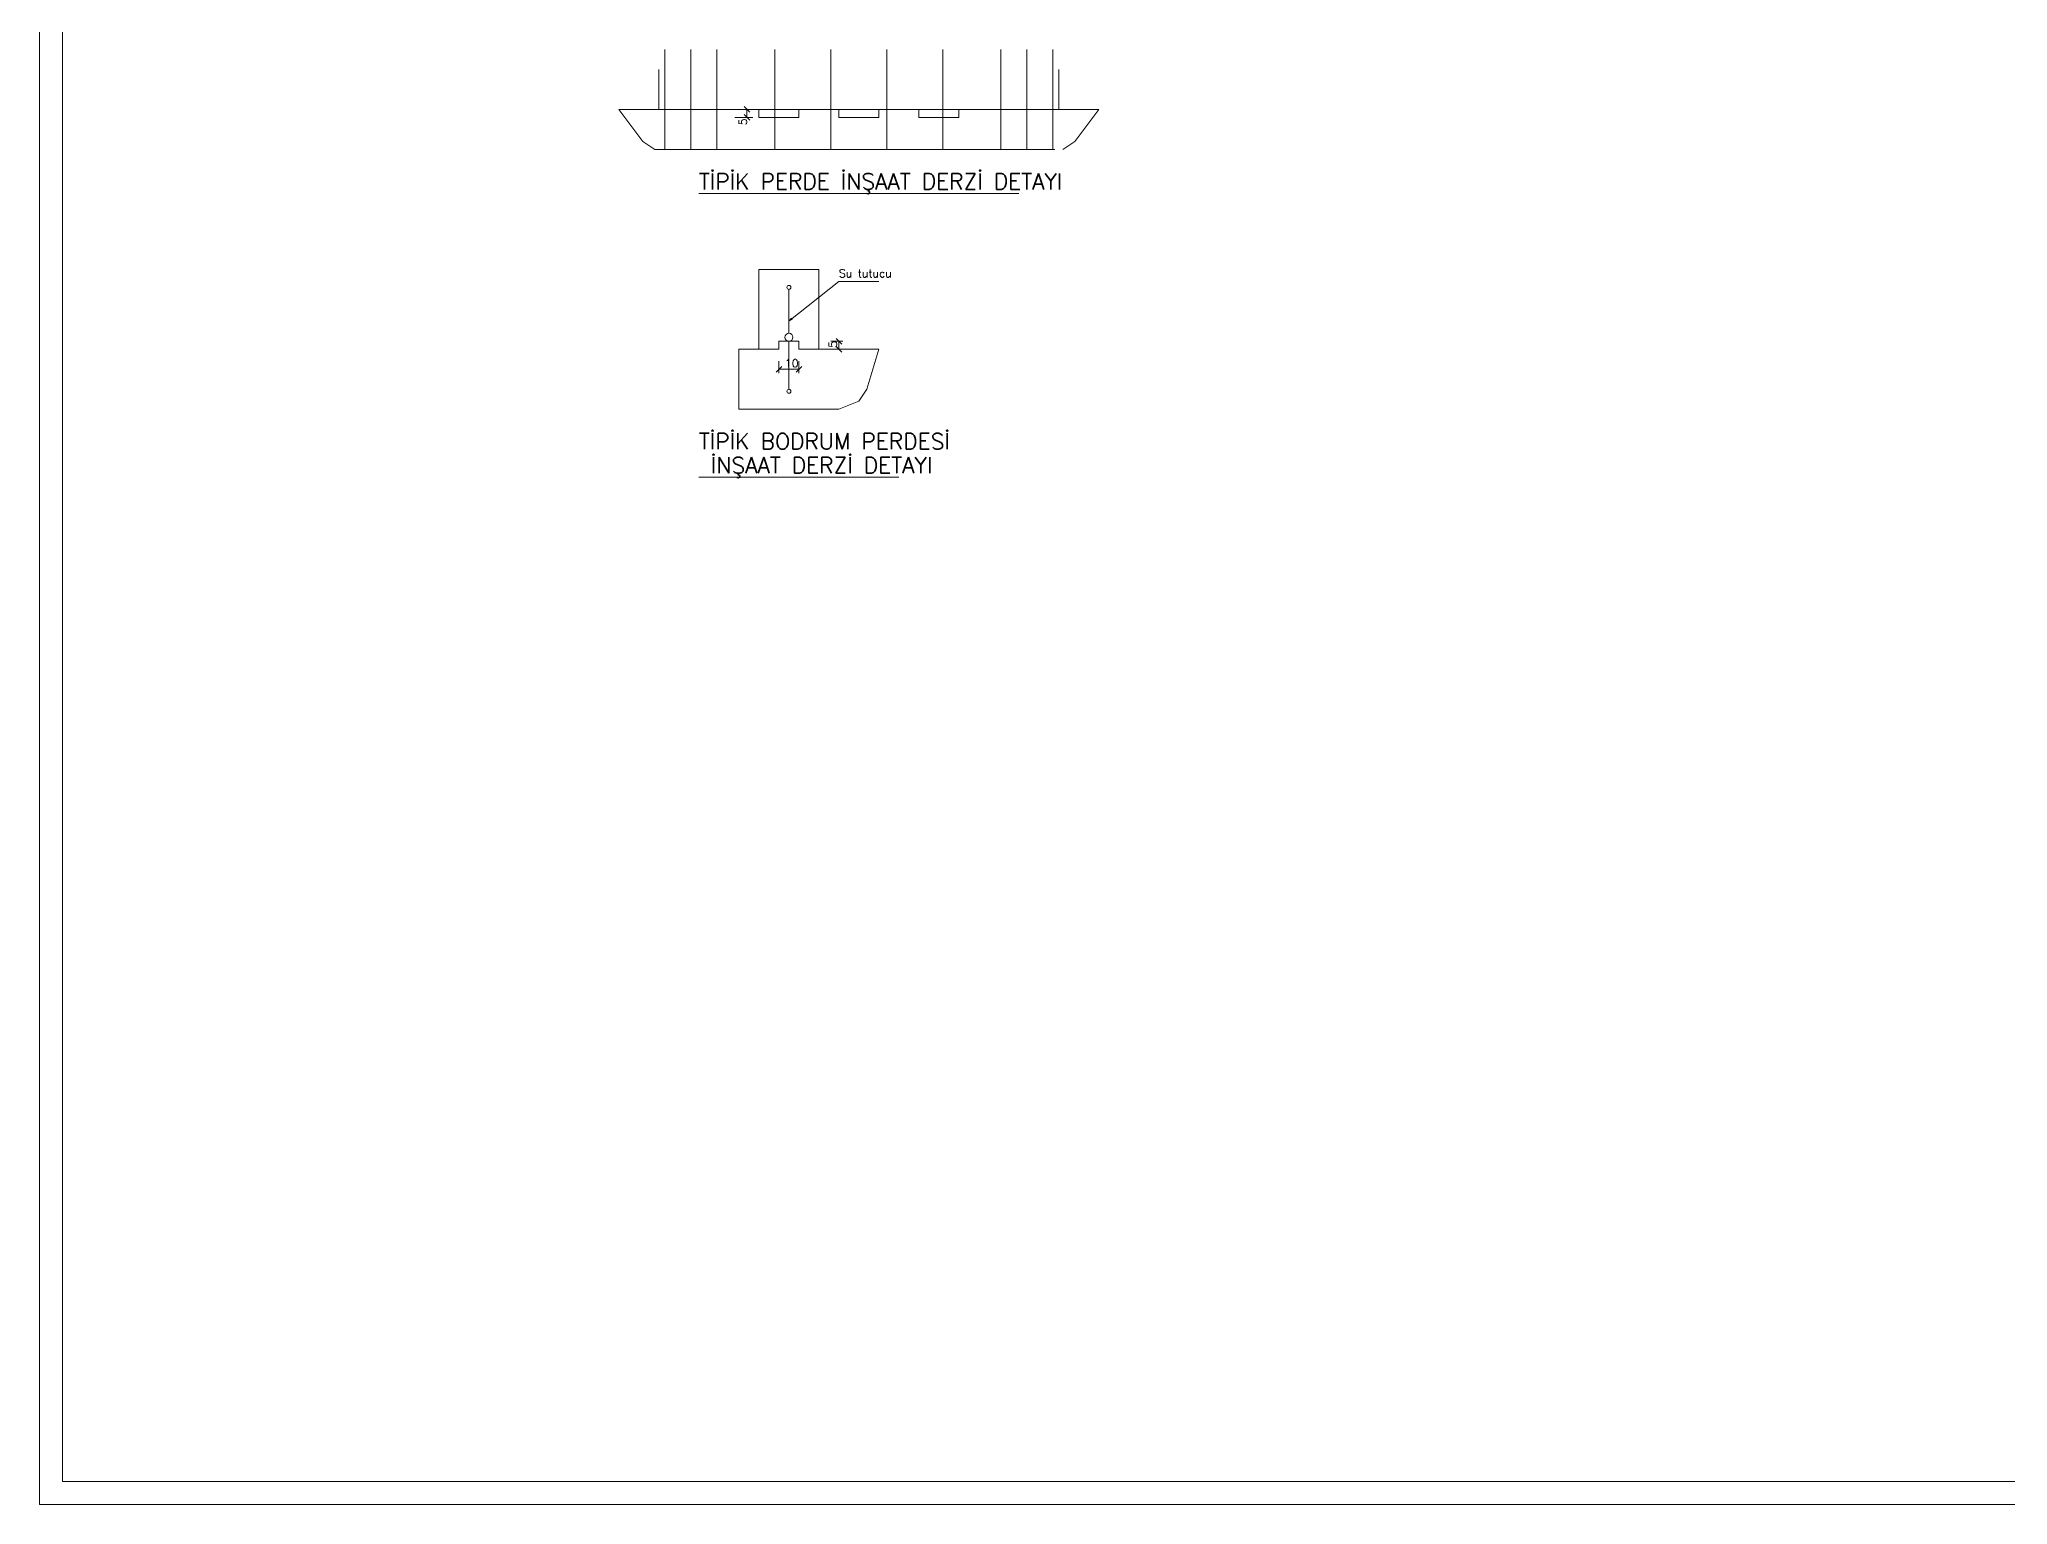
# Model space of a CAD drawing. Header units: inches. Extents: x -0.73 to 0.27, y 1.31 to 2.52.
# Drawn here: x -0.6872 to -0.1952, y 1.312 to 1.6784 of the extents above; entities that cross this region are included whole.
import ezdxf

# ---------------------------------------------------------------- set-up
doc = ezdxf.new("R2010")
doc.units = ezdxf.units.IN
doc.header["$MEASUREMENT"] = 0
doc.linetypes.add('HIDDEN', pattern=[0.006, 0.002, -0.002, 0.002])
for name, color, linetype, lineweight in [('OLCU', 1, 'Continuous', 0), ('PENC2', 1, 'Continuous', 0), ('PENC3', 5, 'Continuous', 0), ('PENC4', 84, 'Continuous', 0), ('PENH2', 1, 'HIDDEN', 0), ('PENH3', 2, 'HIDDEN', 0)]:
    doc.layers.add(name, color=color, linetype=linetype, lineweight=lineweight)
doc.styles.add('RomanSTA', font='RomanSTA')

msp = doc.modelspace()

# ---------------------------------------------------------------- linework, layer by layer
at = {"layer": 'OLCU', "linetype": 'Continuous'}
for p, q in [((-0.50884, 1.66089), (-0.51334, 1.66089)), ((-0.50884, 1.65889), (-0.51334, 1.65889)), ((-0.50964, 1.66019), (-0.51105, 1.66159)), ((-0.50964, 1.65819), (-0.51105, 1.65959)), ((-0.51034, 1.66089), (-0.51034, 1.65889)), ((-0.49984, 1.60789), (-0.49919, 1.60869)), ((-0.49984, 1.60789), (-0.49895, 1.60839)), ((-0.48634, 1.60289), (-0.48934, 1.60289)), ((-0.48634, 1.60089), (-0.48934, 1.60089)), ((-0.48663, 1.60219), (-0.48805, 1.60359)), ((-0.48663, 1.60019), (-0.48805, 1.60159)), ((-0.48734, 1.60089), (-0.48734, 1.60289)), ((-0.50305, 1.59519), (-0.50164, 1.59659)), ((-0.50234, 1.59489), (-0.50234, 1.59789)), ((-0.50234, 1.59589), (-0.49734, 1.59589)), ((-0.49805, 1.59519), (-0.49664, 1.59659)), ((-0.49734, 1.59489), (-0.49734, 1.59789))]:
    msp.add_line(p, q, dxfattribs=at)
at = {"layer": 'PENC2', "linetype": 'Continuous'}
for p, q in [((-0.53234, 1.67089), (-0.53234, 1.66089)), ((-0.43234, 1.67089), (-0.43234, 1.66089)), ((-0.50734, 1.60089), (-0.50734, 1.62089)), ((-0.49234, 1.60089), (-0.49234, 1.62089)), ((-0.49984, 1.60789), (-0.48734, 1.61789)), ((-0.48734, 1.61789), (-0.47734, 1.61789))]:
    msp.add_line(p, q, dxfattribs=at)
at = {"layer": 'PENC3', "linetype": 'Continuous'}
for p, q in [((-0.54234, 1.66089), (-0.50734, 1.66089)), ((-0.50734, 1.66089), (-0.50734, 1.65889)), ((-0.50734, 1.65889), (-0.49734, 1.65889)), ((-0.49734, 1.66089), (-0.48734, 1.66089)), ((-0.49734, 1.66089), (-0.49734, 1.65889)), ((-0.48734, 1.66089), (-0.48734, 1.65889)), ((-0.48734, 1.65889), (-0.47734, 1.65889)), ((-0.47734, 1.66089), (-0.46734, 1.66089)), ((-0.47734, 1.66089), (-0.47734, 1.65889)), ((-0.46734, 1.66089), (-0.46734, 1.65889)), ((-0.46734, 1.65889), (-0.45734, 1.65889)), ((-0.45734, 1.66089), (-0.42234, 1.66089)), ((-0.45734, 1.66089), (-0.45734, 1.65889)), ((-0.51234, 1.58589), (-0.51234, 1.60089)), ((-0.51234, 1.60089), (-0.50234, 1.60089)), ((-0.50234, 1.60089), (-0.50234, 1.60289)), ((-0.50234, 1.60289), (-0.49734, 1.60289)), ((-0.49734, 1.60289), (-0.49734, 1.60089)), ((-0.49734, 1.60089), (-0.47734, 1.60089))]:
    msp.add_line(p, q, dxfattribs=at)
at = {"layer": 'PENC3'}
for points in [[(0.27324, 1.31205), (0.27324, 2.50089), (-0.68718, 2.50089), (-0.68718, 1.31205)], [(0.26746, 1.31783), (0.26746, 2.49511), (-0.6814, 2.49511), (-0.6814, 1.31783)]]:
    msp.add_lwpolyline(points, close=True, dxfattribs=at)
at = {"layer": 'PENC4', "linetype": 'Continuous'}
for p, q in [((-0.53084, 1.67589), (-0.53084, 1.65089)), ((-0.52434, 1.67589), (-0.52434, 1.65089)), ((-0.51784, 1.67589), (-0.51784, 1.65089)), ((-0.50334, 1.67589), (-0.50334, 1.65089)), ((-0.48934, 1.67589), (-0.48934, 1.65089)), ((-0.47534, 1.67589), (-0.47534, 1.65089)), ((-0.46134, 1.67589), (-0.46134, 1.65089)), ((-0.44684, 1.67589), (-0.44684, 1.65089)), ((-0.44034, 1.67589), (-0.44034, 1.65089)), ((-0.43384, 1.67589), (-0.43384, 1.65089)), ((-0.52234, 1.63989), (-0.44234, 1.63989)), ((-0.49984, 1.61589), (-0.49984, 1.60489)), ((-0.49984, 1.60289), (-0.49984, 1.59089)), ((-0.52234, 1.56889), (-0.47234, 1.56889))]:
    msp.add_line(p, q, dxfattribs=at)
at = {"layer": 'PENC4'}
for centre, radius in [((-0.49984, 1.61639), 0.0005), ((-0.49984, 1.60389), 0.001), ((-0.49984, 1.59039), 0.0005)]:
    msp.add_circle(centre, radius, dxfattribs=at)
at = {"layer": 'PENH2', "linetype": 'HIDDEN'}
for p, q in [((-0.54234, 1.66089), (-0.53634, 1.65289)), ((-0.42834, 1.65289), (-0.42234, 1.66089)), ((-0.53634, 1.65289), (-0.53334, 1.65089)), ((-0.53334, 1.65089), (-0.43134, 1.65089)), ((-0.43134, 1.65089), (-0.42834, 1.65289)), ((-0.50734, 1.62089), (-0.49234, 1.62089)), ((-0.48034, 1.59089), (-0.47734, 1.60089)), ((-0.48234, 1.58789), (-0.48034, 1.59089)), ((-0.51234, 1.58589), (-0.48734, 1.58589)), ((-0.48734, 1.58589), (-0.48234, 1.58789))]:
    msp.add_line(p, q, dxfattribs=at)
at = {"layer": 'PENH3', "linetype": 'HIDDEN'}
for p, q in [((-0.50734, 1.66089), (-0.49734, 1.66089)), ((-0.48734, 1.66089), (-0.47734, 1.66089)), ((-0.46734, 1.66089), (-0.45734, 1.66089))]:
    msp.add_line(p, q, dxfattribs=at)

# ---------------------------------------------------------------- texts
at = {"layer": 'OLCU', "style": 'RomanSTA'}
msp.add_text('5', height=0.002, rotation=90.0012, dxfattribs=at).set_placement((-0.51034, 1.65689))
at = {"layer": 'PENC3', "style": 'RomanSTA'}
for s, p in [('Su tutucu', (-0.48734, 1.61889)), ('10', (-0.50084, 1.59639))]:
    msp.add_text(s, height=0.002, dxfattribs=at).set_placement(p)
msp.add_text('5', height=0.002, rotation=90.0012, dxfattribs=at).set_placement((-0.48784, 1.60129))
at = {"layer": 'PENC4', "style": 'RomanSTA'}
for s, p in [('TİPİK PERDE İNŞAAT DERZİ DETAYI', (-0.52234, 1.64089)), ('TİPİK BODRUM PERDESİ', (-0.52234, 1.57589)), ('İNŞAAT DERZİ DETAYI', (-0.51934, 1.56989))]:
    msp.add_text(s, height=0.004, dxfattribs=at).set_placement(p)

doc.saveas('drawing.dxf')
